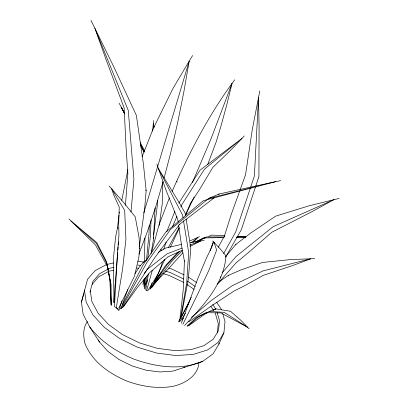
<?xml version="1.0" encoding="UTF-8"?>
<svg xmlns="http://www.w3.org/2000/svg" width="408" height="408" viewBox="0 0 408 408"><rect width="100%" height="100%" fill="white"/><g stroke="black" fill="none" stroke-linecap="round" stroke-linejoin="round"><path stroke-width="0.61" d="M162.659 181.994L162.216 204.015L159.242 225.496M212.568 244.943L212.583 243.719L213.287 241.801M143.973 284.488L144.075 279.449M144.432 261.819L144.916 237.895M149.236 225.201L148.991 233.896L146.441 260.544M155.066 207.881L153.495 239.491L150.98 253.868M157.631 200.43L157.529 203.607L153.617 235.217M151.042 219.907L150.43 235.681L147.798 258.381M178.602 225.165L181.677 246.289L184.426 261.258L183.177 290.537L179.637 321.616M125.434 205.27L127.862 173.599L126.092 147.783L124.154 107.936L105.917 59.155L94.896 28.28L90.984 20.4M117.688 252.644L113.735 302.359L114.714 302.736M117.886 250.124L118.136 246.978M118.289 245.091L118.539 241.944M130.999 211.936L133.906 179.224L128.27 110.446L94.896 28.28L113.725 66.703L136.364 115.382L143.392 163.919L146.156 190.623L144.738 207.504L139.296 246.815M152.577 131.101L153.648 120.554M143.953 286.554L144.743 278.307M113.648 262.93L106.493 264.552L95.12 270.642L87.547 279.296L81.416 302.083L83.12 314.231L89.699 326.935L99.424 341.975L107.788 351.252L118.937 359.463L132.065 365.961L146.176 370.24L160.196 371.979L173.058 371.071L202.679 361.355L213.032 353.889L218.907 344.148L223.9 332.806L225.012 321.545L222.712 313.752M218.907 344.148L219.035 342.899M109.186 186.048L122.89 201.603L135.252 216.872L139.046 237.441L139.806 248.385L138.914 256.826L134.512 276.109L118.718 308.111M217.301 332.933L218.29 323.707L215.225 313.038M212.471 244.693L212.583 243.719L210.166 250.716M114.082 302.644L113.256 259.891L115.653 236.737L117.494 227.858L118.952 215.21M119.172 213.313L119.32 212.048M145.61 277.297L144.371 288.022L144.865 288.884L147.268 275.13M153.23 238.379L153.382 237.114M198.936 362.217C198.451 375.998 184.391 383.933 172.298 386.483C156.835 388.957 141.173 386.34 126.592 380.97C109.099 373.478 91.958 361.59 84.869 343.199C83.293 336.019 82.686 327.537 87.572 321.478M116.265 307.913L122.655 268.515L125.919 239.45L124.695 210.441L111.593 188.736L114.011 195.529L119.248 207.126L118.692 223.87L118.963 234.972L117.586 251.558L114.439 306.617L118.152 309.254M148.425 273.855L145.722 289.93L147.793 290.7L158.202 273.778L161.476 265.465L162.302 262.053L161.92 261.926M180.484 318.903L186.711 282.616L188.68 252.481L183.508 220.774M127.893 169.585L121.783 200.374M180.851 318.75L188.369 278.904L190.791 248.13L186.15 219.04M259.825 90.826L252.221 129.958L245.529 174.854L240.128 189.781M164.133 177.908L170.886 152.082L177.653 122.701L183.784 92.259L189.23 60.996L192.622 55.529M142.856 284.422L144.35 278.914M151.48 252.572L158.947 225.012L169.453 197.778M152.255 270.524L146.737 290.307M89.969 292.082L92.907 281.398L99.481 273.783L109.563 268.321L113.898 267.327M81.416 302.083L83.834 293.719M163.129 181.55L155.994 205.902L148.262 229.174L138.883 254.148M143.764 212.976L189.23 60.996L172.819 88.781L153.342 128.398L142.086 156.733M218.265 247.187L224.339 236.257L231.489 213.67L239.7 190.975M121.956 300.966L118.871 310.59L116.469 307.668M250.374 188.022L235.717 231.917L223.686 253.48M250.777 186.823L254.388 176.001L258.504 97.288L259.095 127.235L258.912 176.582L241.322 229.775L225.767 256.8M150.221 288.084L152.092 282.703M163.71 249.201L166.199 242.026M122.426 304.445L127.775 289.512M184.6 325.497C203.051 305.878 223.936 284.289 226.012 255.867L220.182 248.844L212.69 240.97M181.295 323.289L197.508 279.388L206.157 258.641L211.808 247.034L212.68 243.882L214.042 242.362L216.648 250.043L209.013 270.004L198.364 292.755L182.876 324.345M207.611 164.761L216.107 142.101L220.733 126.883L226.7 105.136L232.024 83.477L234.702 79.82M166.739 231.693L174.91 211.349M244.31 135.93L230.209 150.685L212.92 167.26L199.41 189.756L190.505 203.266L185.344 215.302M172.477 226.772L176.934 216.255M180.897 206.902L181.886 204.566L204.495 169.152L242 138.399L200.048 170.151L178.796 203.087M192.479 182.432L211.227 138.292L232.024 83.477C207.728 116.826 188.782 153.709 172.125 191.357M152.934 285.029L164.852 259.233M170.416 247.197L179.199 228.368M145.427 284.606L147.574 280.015M194.137 197.039L185.564 215.006M184.426 261.258L184.656 260.778M181.988 315.904L191.286 297.269M179.239 227.455L168.382 247.544M178.403 321.948L189.144 302.405M121.497 308.193L146.788 262.696L170.452 229.48L208.769 198.385L219.218 193.973L280.597 180.617M223.9 332.806L218.01 342.526L207.565 349.952L193.168 354.435L175.782 355.531L156.703 353.073L137.419 347.208L119.473 338.385L104.264 327.328L92.927 314.94L86.21 302.195L84.441 290.037M149.751 289.369L165.26 265.837L178.265 251.879M134.931 273.61L139.735 266.526L143.126 262.385L147.191 259.483M179.846 321.545L185.528 313.16M150.43 288.925L167.26 264.501L179.806 251.308M214.2 197.844L179.658 224.308L154.596 257.912L122.706 307.474L120.319 308.892L143.035 264.996L165.745 232.126L203.286 200.7L275.762 181.611L208.769 198.385M181.902 320.101L183.386 318.041M151.904 287.472L171.406 261.732L182.412 250.573M144.111 273.518L147.523 269.137L167.137 253.817L182.009 248.115M225.242 257.111L235.921 244.31L250.599 233.126L275.624 216.164L309.106 205.785L339.089 198.426M154.867 280.525L161.099 272.799M182.881 252.761L167.448 269.846L155.28 282.525M222.141 272.875L236.033 256.525L273.105 226.695L334.065 199.589L310.59 212.379L271.769 232.264L250.206 251.078L236.094 262.818L217.372 284.116M92.121 284.432L98.68 276.808L108.737 271.33L113.679 270.188M164.067 260.131L164.832 259.289M193.285 242.352L197.941 237.339L199.492 236.691M187.099 326.12L196.411 317.572L206.025 312.681L221.024 312.936L247.758 327.384L249.069 328.797M191.383 317.45L210.956 300.727L231.923 285.87L263.002 270.917L310.712 258.794L314.726 258.708M187.568 326.186L199.17 316.43L209.37 311.386L215.929 308.851L230.515 311.279L240.944 320.402L247.758 327.384L224.293 312.365L209.37 311.386M217.581 283.412L222.431 279.434L228.388 275.41L241.062 269.856L262.512 262.456L290.435 259.59L310.712 258.794L293.434 265.271L263.257 275.39L245.723 285.141L233.738 291.23L212.441 305.23L188.705 321.948M191.52 242.525L197.941 237.339L190.118 240.807M218.214 194.749L219.218 193.973M188.542 325.834L204.928 314.053L207.657 312.773M183.829 367.634L184.824 366.925M158.335 252.353L165.408 248.13L181.555 244.392M179.168 224.584L179.658 224.308M195.187 242.184L203.378 237.941L224.094 237.589M190.133 246.406L201.108 240.791L204.138 240.327M196.6 241.658L206.254 236.951L224.053 236.987M182.34 250.186L168.045 256.805L149.767 272.58L137.644 287.135L123.787 306.398L123.451 305.918M213.114 310.202L215.929 308.851M197.176 241.327L205.887 237.584M208.789 236.334L211.691 235.084L224.701 235.686M189.746 245.147L201.108 240.791L190.159 242.658M224.339 236.257L224.961 236.018M202.679 361.355C180.509 370.79 155.443 366.945 133.462 358.943C116.632 351.788 100.893 341.624 89.699 326.935M190.046 203.332L190.505 203.266M236.502 237.298L245.912 237.048M236.773 237.012L245.499 237.028M237.15 236.38L245.917 236.987M136.762 268.02L138.628 268.301M137.669 265.047L140.786 265.521M137.746 261.125L143.927 262.064M117.494 227.858L118.254 228.057M168.739 268.082L171.717 269.005L184.054 274.885M165.347 271.04L170.172 272.529L183.784 279.026M163.144 273.605L169.157 275.461L183.85 282.484M176.684 181.693L177.419 182.014M220.147 276.848L220.784 277.241M139.052 247.901L139.806 248.385M188.486 277.103L196.646 282.657M187.542 281.245L195.254 286.508M186.976 284.504L194.147 289.405M145.483 190.001L146.156 190.623M160.726 249.39L161.905 250.558M68.911 218.892L95.467 244.948L107.687 267.041L111.052 284.514L111.343 305.5M216.73 302.292L221.473 309.555M143.126 262.385L143.361 262.747M212.746 304.47L215.761 309.126M210.895 306.321L213.557 310.457M119.09 103.137L124.511 113.189M140.168 142.463L144.611 150.822M98.313 339.833L99.424 341.975M124.517 113.47L121.268 107.171L124.7 113.985M140.255 143.993L144.335 151.904M140.581 145.406L144.029 152.184M156.84 164.041L166.168 190.572L177.791 219.57L178.153 222.054M228.388 275.41L228.577 275.971M217.117 312.533L219.519 320.836L218.474 330.674L213.267 339.14L203.969 345.668L190.944 349.671L174.981 350.64L157.294 348.34L139.322 342.863L122.589 334.652L108.462 324.421L98.022 313.074L91.897 301.583L90.26 290.807M154.158 127.204L153.291 123.583L153.821 127.592M185.502 215.363L185.059 212.93L178.495 201.47L158.355 168.479L182.595 215.179L182.998 217.668M111.052 304.873L109.839 279.74L106.544 261.742L96.808 242.587L70.921 220.927L96.349 243.392L106.927 263.507L110.226 281.265L111.175 304.873M235.921 244.31L235.926 244.958"/></g></svg>
